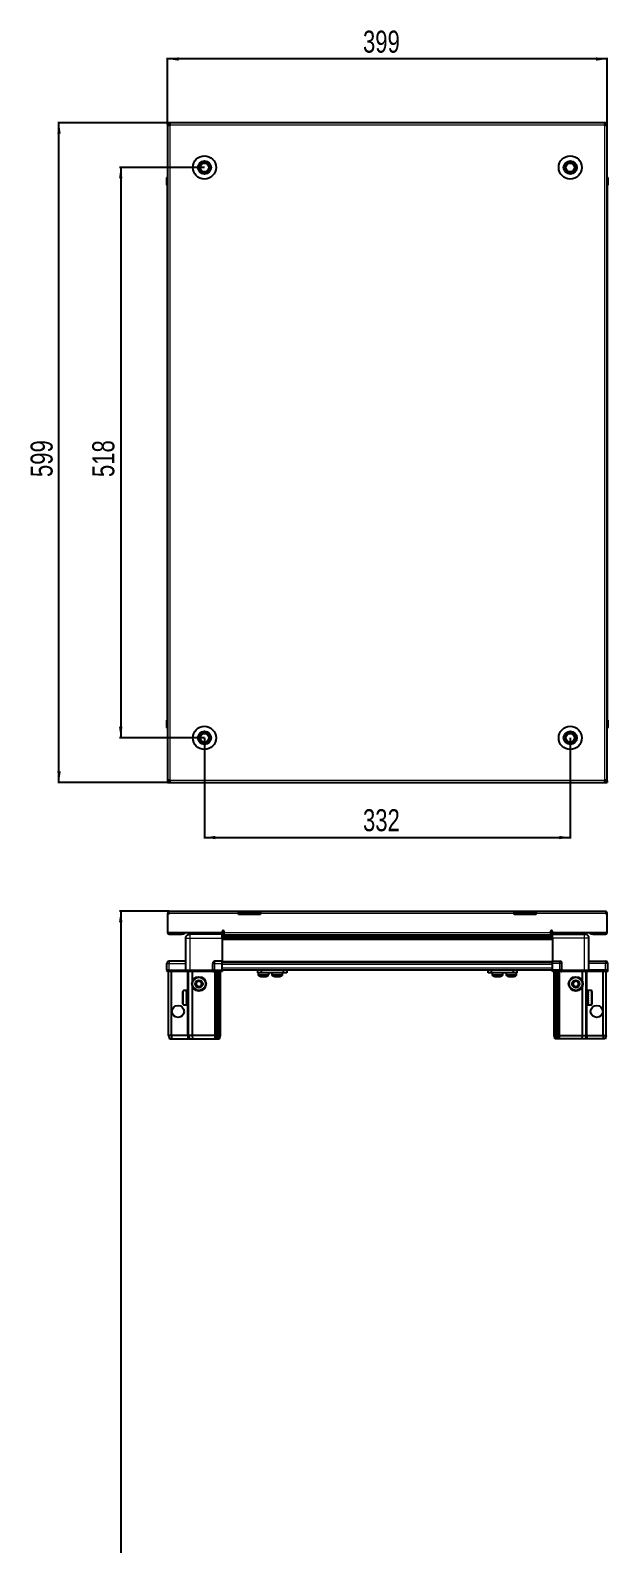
# Model space of a CAD drawing. Header units: millimetres. Extents: x 1021 to 4256, y -1287 to 1591.
# Drawn here: x 1021 to 1545, y 152 to 1526 of the extents above; entities that cross this region are included whole.
import ezdxf

# ---------------------------------------------------------------- set-up
doc = ezdxf.new("R2010")
doc.units = ezdxf.units.MM
doc.layers.add('FORMAT', color=7, linetype='Continuous')
doc.styles.add('SLDTEXTSTYLE0', font='TXT', dxfattribs={"width": 0.75})
doc.dimstyles.new('SLDDIMSTYLE0', dxfattribs={"dimtxt": 20, "dimasz": 10, "dimexe": 0, "dimexo": 0.0625, "dimgap": 5, "dimtad": 2, "dimdec": 1, "dimrnd": 1e-09, "dimzin": 12, "dimdsep": 46, "dimtxsty": 'SLDTEXTSTYLE0', "dimsah": 1, "dimcen": 0.09, "dimadec": 0, "dimazin": 3, "dimtfac": 1, "dimtofl": 0, "dimtmove": 0, "dimatfit": 3, "dimfxl": 0, "dimfrac": 2, "dimtolj": 1, "dimtzin": 12, "dimarcsym": 0})

# ---------------------------------------------------------------- blocks, each defined once
blk = doc.blocks.new('_D')
at = {"layer": 'FORMAT'}
for p, q in [((1145.1, 1442.2), (1045.6, 1442.2)), ((1046.6, 843.2), (1046.6, 1442.2)), ((1145.1, 843.2), (1045.6, 843.2))]:
    blk.add_line(p, q, dxfattribs=at)
for points in [[(1046.6, 1442.2), (1045.1, 1432.2), (1048.2, 1432.2)], [(1046.6, 843.2), (1048.2, 853.2), (1045.1, 853.2)]]:
    blk.add_solid(points, dxfattribs=at)
at = {"layer": 'FORMAT', "insert": (1020.8, 1120.5), "char_height": 20, "attachment_point": 1, "rotation": 90, "style": 'SLDTEXTSTYLE0'}
blk.add_mtext('599', dxfattribs=at)
blk = doc.blocks.new('_D_1')
at = {"layer": 'FORMAT'}
for p, q in [((1145.1, 1442.2), (1145.1, 1501.2)), ((1544.1, 1500.2), (1145.1, 1500.2)), ((1544.1, 1442.2), (1544.1, 1501.2))]:
    blk.add_line(p, q, dxfattribs=at)
for points in [[(1145.1, 1500.2), (1155.1, 1498.6), (1155.1, 1501.7)], [(1544.1, 1500.2), (1534.1, 1501.7), (1534.1, 1498.6)]]:
    blk.add_solid(points, dxfattribs=at)
at = {"layer": 'FORMAT', "insert": (1322.5, 1525.9), "char_height": 20, "attachment_point": 1, "style": 'SLDTEXTSTYLE0'}
blk.add_mtext('399', dxfattribs=at)
blk = doc.blocks.new('_D_2')
at = {"layer": 'FORMAT'}
for p, q in [((1178.6, 883.7), (1178.6, 792.2)), ((1510.6, 883.7), (1510.6, 792.2)), ((1178.6, 793.2), (1510.6, 793.2))]:
    blk.add_line(p, q, dxfattribs=at)
for points in [[(1178.6, 793.2), (1188.6, 791.6), (1188.6, 794.7)], [(1510.6, 793.2), (1500.6, 794.7), (1500.6, 791.6)]]:
    blk.add_solid(points, dxfattribs=at)
at = {"layer": 'FORMAT', "insert": (1322.5, 818.9), "char_height": 20, "attachment_point": 1, "style": 'SLDTEXTSTYLE0'}
blk.add_mtext('332', dxfattribs=at)
blk = doc.blocks.new('_D_3')
at = {"layer": 'FORMAT'}
for p, q in [((1178.6, 1401.7), (1101.6, 1401.7)), ((1102.6, 1401.7), (1102.6, 883.7)), ((1178.6, 883.7), (1101.6, 883.7))]:
    blk.add_line(p, q, dxfattribs=at)
for points in [[(1102.6, 1401.7), (1101.1, 1391.7), (1104.2, 1391.7)], [(1102.6, 883.7), (1104.2, 893.7), (1101.1, 893.7)]]:
    blk.add_solid(points, dxfattribs=at)
at = {"layer": 'FORMAT', "insert": (1076.8, 1120.5), "char_height": 20, "attachment_point": 1, "rotation": 90, "style": 'SLDTEXTSTYLE0'}
blk.add_mtext('518', dxfattribs=at)
blk = doc.blocks.new('_D_8')
at = {"layer": 'FORMAT'}
for p, q in [((1146.7, 726.3), (1101.6, 726.3)), ((1102.6, 726.3), (1102.6, -1280.4)), ((1147.2, -1280.4), (1101.6, -1280.4))]:
    blk.add_line(p, q, dxfattribs=at)
for points in [[(1102.6, 726.3), (1101.1, 716.3), (1104.2, 716.3)], [(1102.6, -1280.4), (1104.2, -1270.4), (1101.1, -1270.4)]]:
    blk.add_solid(points, dxfattribs=at)
at = {"layer": 'FORMAT', "insert": (1076.8, -317.7), "char_height": 20, "attachment_point": 1, "rotation": 90, "style": 'SLDTEXTSTYLE0'}
blk.add_mtext('2006,7', dxfattribs=at)

msp = doc.modelspace()

# ---------------------------------------------------------------- linework, layer by layer
at = {"color": 7, "linetype": 'Continuous', "lineweight": 25}
for p, q in [((1145.13, 1440.66), (1145.13, 1442.16)), ((1147.23, 1442.16), (1145.13, 1442.16)), ((1145.13, 1440.66), (1147.23, 1440.66)), ((1145.13, 1440.66), (1145.13, 1440.06)), ((1145.13, 1440.06), (1145.13, 845.26)), ((1145.13, 1440.06), (1147.23, 1440.06)), ((1147.23, 1442.16), (1147.23, 1440.06)), ((1542.03, 1442.16), (1147.23, 1442.16)), ((1542.03, 1440.06), (1542.03, 1442.16)), ((1544.13, 1442.16), (1542.03, 1442.16)), ((1542.03, 1440.66), (1544.13, 1440.66)), ((1542.03, 1440.06), (1544.13, 1440.06)), ((1544.13, 1440.66), (1544.13, 1442.16)), ((1544.13, 1440.06), (1544.13, 1440.66)), ((1544.13, 845.26), (1544.13, 1440.06)), ((1144.63, 1392.16), (1144.63, 1385.66)), ((1144.63, 1385.66), (1144.63, 1392.16)), ((1544.13, 1393.49), (1544.13, 1393.49)), ((1544.63, 1392.16), (1544.63, 1385.66)), ((1544.63, 1385.66), (1544.63, 1392.16)), ((1144.63, 1385.66), (1144.63, 1385.66)), ((1145.13, 1385.66), (1144.63, 1385.66)), ((1144.78, 1385.66), (1144.78, 899.66)), ((1544.13, 1385.66), (1544.63, 1385.66)), ((1544.48, 899.66), (1544.48, 1385.66)), ((1544.63, 1385.66), (1544.63, 1385.66)), ((1544.63, 1385.66), (1544.63, 1385.66)), ((1144.63, 893.16), (1144.63, 899.66)), ((1144.63, 899.66), (1144.63, 899.66)), ((1144.63, 899.66), (1144.63, 899.66)), ((1144.63, 899.66), (1144.63, 893.16)), ((1145.13, 899.66), (1144.63, 899.66)), ((1544.13, 899.66), (1544.63, 899.66)), ((1544.63, 899.66), (1544.63, 899.66)), ((1544.63, 893.16), (1544.63, 899.66)), ((1544.63, 899.66), (1544.63, 893.16)), ((1145.13, 891.84), (1145.13, 891.84)), ((1147.23, 845.26), (1145.13, 845.26)), ((1145.13, 845.26), (1145.13, 844.66)), ((1145.13, 844.66), (1145.13, 843.16)), ((1147.23, 844.66), (1145.13, 844.66)), ((1145.13, 843.16), (1147.23, 843.16)), ((1147.23, 845.26), (1147.23, 843.16)), ((1147.23, 843.16), (1542.03, 843.16)), ((1542.03, 843.16), (1542.03, 845.26)), ((1544.13, 845.26), (1542.03, 845.26)), ((1544.13, 844.66), (1542.03, 844.66)), ((1542.03, 843.16), (1544.13, 843.16)), ((1544.13, 844.66), (1544.13, 845.26)), ((1544.13, 844.66), (1544.13, 843.16)), ((1146.13, 724.17), (1145.13, 724.17)), ((1145.13, 724.17), (1145.13, 723.27)), ((1145.13, 723.27), (1145.13, 706.77)), ((1146.13, 723.27), (1145.13, 723.27)), ((1146.13, 724.17), (1146.13, 723.27)), ((1146.73, 726.27), (1209.63, 726.27)), ((1209.63, 724.17), (1209.63, 726.27)), ((1209.63, 726.27), (1219.63, 726.27)), ((1219.63, 724.77), (1209.63, 724.77)), ((1209.63, 723.27), (1209.63, 724.17)), ((1229.63, 723.27), (1209.63, 723.27)), ((1219.63, 726.27), (1229.63, 726.27)), ((1229.63, 724.77), (1219.63, 724.77)), ((1229.63, 726.27), (1459.63, 726.27)), ((1229.63, 726.27), (1229.63, 724.17)), ((1229.63, 723.27), (1229.63, 724.17)), ((1459.63, 724.17), (1459.63, 726.27)), ((1459.63, 726.27), (1469.63, 726.27)), ((1469.63, 724.77), (1459.63, 724.77)), ((1459.63, 723.27), (1459.63, 724.17)), ((1479.63, 723.27), (1459.63, 723.27)), ((1469.63, 726.27), (1479.63, 726.27)), ((1479.63, 724.77), (1469.63, 724.77)), ((1479.63, 726.27), (1542.53, 726.27)), ((1479.63, 726.27), (1479.63, 724.17)), ((1479.63, 723.27), (1479.63, 724.17)), ((1543.13, 724.17), (1543.13, 723.27)), ((1543.13, 724.17), (1544.13, 724.17)), ((1544.13, 723.27), (1543.13, 723.27)), ((1544.13, 723.27), (1544.13, 724.17)), ((1544.13, 706.77), (1544.13, 723.27)), ((1145.13, 706.77), (1194.63, 706.77)), ((1147.23, 705.27), (1158.13, 705.27)), ((1160.13, 705.27), (1158.13, 705.27)), ((1160.13, 706.77), (1160.13, 705.27)), ((1161.63, 672.77), (1161.63, 701.77)), ((1165.38, 706.77), (1165.38, 705.27)), ((1194.63, 705.27), (1165.63, 705.27)), ((1191.88, 705.27), (1191.88, 706.77)), ((1194.63, 706.77), (1194.63, 707.62)), ((1194.63, 706.77), (1194.63, 705.27)), ((1194.63, 704.62), (1218.51, 704.62)), ((1494.63, 702.83), (1194.63, 702.83)), ((1494.63, 702.8), (1194.63, 702.8)), ((1194.63, 701.77), (1194.63, 680.77)), ((1196.63, 707.62), (1196.63, 706.87)), ((1196.63, 704.77), (1196.63, 706.87)), ((1196.63, 704.77), (1492.63, 704.77)), ((1213.13, 704.77), (1213.13, 704.62)), ((1213.29, 704.77), (1213.29, 704.62)), ((1213.5, 704.77), (1213.5, 704.62)), ((1214.05, 704.77), (1214.05, 704.62)), ((1214.46, 704.77), (1214.46, 704.62)), ((1215.35, 704.77), (1215.35, 704.62)), ((1215.94, 704.77), (1215.94, 704.62)), ((1217.07, 704.77), (1217.07, 704.62)), ((1217.77, 704.77), (1217.77, 704.62)), ((1218.51, 704.62), (1219.05, 704.62)), ((1219.05, 704.77), (1219.05, 704.62)), ((1219.05, 704.62), (1219.05, 704.62)), ((1219.05, 704.62), (1219.78, 704.62)), ((1219.23, 704.77), (1219.23, 704.62)), ((1219.73, 704.77), (1219.73, 704.62)), ((1219.78, 704.77), (1219.78, 704.62)), ((1219.78, 704.62), (1220.75, 704.62)), ((1219.78, 704.62), (1219.78, 704.62)), ((1220.75, 704.62), (1468.51, 704.62)), ((1221.08, 704.77), (1221.08, 704.62)), ((1221.09, 704.77), (1221.09, 704.62)), ((1221.78, 704.77), (1221.78, 704.62)), ((1222.96, 704.77), (1222.96, 704.62)), ((1223.57, 704.77), (1223.57, 704.62)), ((1224.52, 704.77), (1224.52, 704.62)), ((1224.98, 704.77), (1224.98, 704.62)), ((1225.61, 704.77), (1225.61, 704.62)), ((1225.86, 704.77), (1225.86, 704.62)), ((1226.1, 704.77), (1226.1, 704.62)), ((1226.13, 704.77), (1226.13, 704.62)), ((1463.13, 704.77), (1463.13, 704.62)), ((1463.24, 704.77), (1463.24, 704.62)), ((1463.42, 704.77), (1463.42, 704.62)), ((1463.93, 704.77), (1463.93, 704.62)), ((1464.32, 704.77), (1464.32, 704.62)), ((1465.18, 704.77), (1465.18, 704.62)), ((1465.74, 704.77), (1465.74, 704.62)), ((1466.86, 704.77), (1466.86, 704.62)), ((1467.54, 704.77), (1467.54, 704.62)), ((1468.42, 704.62), (1468.81, 704.62)), ((1468.81, 704.77), (1468.81, 704.62)), ((1468.81, 704.62), (1468.82, 704.62)), ((1468.82, 704.62), (1469.55, 704.62)), ((1469.07, 704.77), (1469.07, 704.62)), ((1469.55, 704.77), (1469.55, 704.62)), ((1469.55, 704.62), (1470.84, 704.62)), ((1470.75, 704.62), (1494.63, 704.62)), ((1470.84, 704.77), (1470.84, 704.62)), ((1470.94, 704.77), (1470.94, 704.62)), ((1471.56, 704.77), (1471.56, 704.62)), ((1472.76, 704.77), (1472.76, 704.62)), ((1473.38, 704.77), (1473.38, 704.62)), ((1474.36, 704.77), (1474.36, 704.62)), ((1474.84, 704.77), (1474.84, 704.62)), ((1475.51, 704.77), (1475.51, 704.62)), ((1475.79, 704.77), (1475.79, 704.62)), ((1476.08, 704.77), (1476.08, 704.62)), ((1476.13, 704.62), (1476.13, 704.77)), ((1476.13, 704.77), (1476.13, 704.62)), ((1492.63, 706.87), (1492.63, 707.62)), ((1492.63, 706.87), (1492.63, 704.77)), ((1494.63, 707.62), (1494.63, 706.77)), ((1494.63, 706.77), (1544.13, 706.77)), ((1494.63, 706.77), (1494.63, 705.27)), ((1494.63, 705.27), (1523.63, 705.27)), ((1494.63, 701.77), (1494.63, 680.77)), ((1497.38, 706.77), (1497.38, 705.27)), ((1523.88, 705.27), (1523.88, 706.77)), ((1527.63, 672.77), (1527.63, 701.77)), ((1529.13, 705.27), (1529.13, 706.77)), ((1531.13, 705.27), (1529.13, 705.27)), ((1531.13, 705.27), (1542.03, 705.27)), ((1144.63, 672.77), (1144.63, 678.77)), ((1161.63, 680.77), (1146.63, 680.77)), ((1186.13, 672.77), (1186.13, 678.77)), ((1194.63, 680.77), (1188.13, 680.77)), ((1194.63, 678.77), (1194.63, 680.77)), ((1194.63, 680.12), (1494.63, 680.12)), ((1194.63, 672.77), (1194.63, 678.77)), ((1494.63, 680.77), (1501.13, 680.77)), ((1494.63, 678.77), (1494.63, 680.77)), ((1494.63, 672.77), (1494.63, 678.77)), ((1503.13, 672.77), (1503.13, 678.77)), ((1527.63, 680.77), (1542.63, 680.77)), ((1544.63, 672.77), (1544.63, 678.77)), ((1144.63, 672.77), (1144.63, 672.44)), ((1146.63, 672.77), (1144.63, 672.77)), ((1144.63, 672.77), (1144.63, 672.44)), ((1144.63, 672.77), (1144.63, 672.77)), ((1144.63, 672.44), (1145.13, 671.57)), ((1144.63, 672.44), (1145.13, 671.57)), ((1145.13, 671.57), (1146.63, 671.57)), ((1146.13, 613.27), (1146.13, 671.57)), ((1146.63, 672.77), (1161.43, 672.77)), ((1161.43, 671.57), (1146.63, 671.57)), ((1148.63, 613.27), (1148.63, 671.57)), ((1161.43, 672.77), (1161.63, 672.77)), ((1161.63, 671.57), (1161.43, 671.57)), ((1161.63, 672.77), (1161.63, 671.57)), ((1161.63, 672.77), (1165.63, 672.77)), ((1165.63, 671.57), (1161.63, 671.57)), ((1164.13, 613.27), (1164.13, 671.57)), ((1165.63, 672.77), (1185.93, 672.77)), ((1185.93, 671.57), (1165.63, 671.57)), ((1167.63, 662.77), (1167.63, 671.57)), ((1185.93, 672.77), (1186.13, 672.77)), ((1186.13, 671.57), (1185.93, 671.57)), ((1186.13, 672.77), (1186.13, 671.57)), ((1188.13, 672.77), (1186.13, 672.77)), ((1186.13, 672.77), (1188.13, 672.77)), ((1186.13, 671.57), (1186.81, 671.57)), ((1194.63, 671.57), (1186.81, 671.57)), ((1188.13, 672.77), (1194.63, 672.77)), ((1188.13, 672.44), (1194.63, 672.44)), ((1189.13, 613.27), (1189.13, 671.57)), ((1190.13, 613.27), (1190.13, 671.57)), ((1191.63, 613.27), (1191.63, 671.57)), ((1193.13, 613.27), (1193.13, 671.57)), ((1194.63, 672.92), (1494.63, 672.92)), ((1194.63, 672.77), (1194.63, 672.44)), ((1194.63, 672.44), (1194.63, 671.57)), ((1227.08, 670.42), (1227.08, 672.92)), ((1230.08, 670.42), (1227.08, 670.42)), ((1227.43, 670.42), (1227.43, 668.52)), ((1230.08, 672.92), (1230.08, 670.42)), ((1250.28, 670.42), (1230.08, 670.42)), ((1236.93, 668.52), (1236.93, 670.42)), ((1239.88, 670.42), (1239.88, 668.52)), ((1239.93, 670.42), (1239.93, 668.52)), ((1249.43, 668.52), (1249.43, 670.42)), ((1250.28, 670.42), (1250.28, 672.92)), ((1253.28, 670.42), (1250.28, 670.42)), ((1253.28, 672.92), (1253.28, 670.42)), ((1435.98, 670.42), (1435.98, 672.92)), ((1438.98, 670.42), (1435.98, 670.42)), ((1438.98, 672.92), (1438.98, 670.42)), ((1459.18, 670.42), (1438.98, 670.42)), ((1439.83, 670.42), (1439.83, 668.52)), ((1449.33, 668.52), (1449.33, 670.42)), ((1449.38, 668.52), (1449.38, 670.42)), ((1452.33, 670.42), (1452.33, 668.52)), ((1459.18, 670.42), (1459.18, 672.92)), ((1462.18, 670.42), (1459.18, 670.42)), ((1461.83, 668.52), (1461.83, 670.42)), ((1462.18, 672.92), (1462.18, 670.42)), ((1494.63, 672.77), (1501.13, 672.77)), ((1494.63, 672.77), (1494.63, 672.44)), ((1494.63, 672.77), (1494.63, 672.77)), ((1501.13, 672.77), (1494.63, 672.77)), ((1494.63, 671.57), (1494.63, 672.44)), ((1494.63, 672.44), (1494.63, 672.44)), ((1494.63, 672.44), (1501.13, 672.44)), ((1502.45, 671.57), (1494.63, 671.57)), ((1496.13, 613.27), (1496.13, 671.57)), ((1497.63, 613.27), (1497.63, 671.57)), ((1499.13, 613.27), (1499.13, 671.57)), ((1500.13, 613.27), (1500.13, 671.57)), ((1503.13, 672.77), (1501.13, 672.77)), ((1502.45, 671.57), (1503.13, 671.57)), ((1503.13, 672.77), (1503.13, 671.57)), ((1503.13, 672.77), (1503.33, 672.77)), ((1503.33, 671.57), (1503.13, 671.57)), ((1503.33, 672.77), (1523.63, 672.77)), ((1523.63, 671.57), (1503.33, 671.57)), ((1521.63, 662.77), (1521.63, 671.57)), ((1523.63, 672.77), (1527.63, 672.77)), ((1527.63, 671.57), (1523.63, 671.57)), ((1525.13, 613.27), (1525.13, 671.57)), ((1527.63, 672.77), (1527.63, 671.57)), ((1527.63, 672.77), (1527.83, 672.77)), ((1527.83, 671.57), (1527.63, 671.57)), ((1527.83, 672.77), (1542.63, 672.77)), ((1542.63, 672.77), (1527.83, 672.77)), ((1542.63, 671.57), (1527.83, 671.57)), ((1540.63, 613.27), (1540.63, 671.57)), ((1544.63, 672.77), (1542.63, 672.77)), ((1542.63, 671.57), (1544.13, 671.57)), ((1543.13, 613.27), (1543.13, 671.57)), ((1544.13, 671.57), (1544.63, 672.44)), ((1544.63, 672.77), (1544.63, 672.44)), ((1158.93, 642.07), (1158.93, 653.47)), ((1162.63, 654.27), (1159.73, 654.27)), ((1162.13, 654.18), (1162.63, 654.18)), ((1162.13, 654.18), (1162.13, 654.01)), ((1162.13, 654.01), (1162.63, 654.01)), ((1162.13, 653.53), (1162.63, 653.53)), ((1162.13, 653.53), (1162.13, 653.15)), ((1162.13, 653.15), (1162.63, 653.15)), ((1162.13, 652.31), (1162.63, 652.31)), ((1162.13, 652.31), (1162.13, 651.75)), ((1162.13, 651.75), (1162.63, 651.75)), ((1162.13, 650.65), (1162.63, 650.65)), ((1162.13, 650.65), (1162.13, 649.97)), ((1162.13, 649.97), (1162.63, 649.97)), ((1162.13, 648.71), (1162.63, 648.71)), ((1162.13, 648.71), (1162.13, 647.97)), ((1162.13, 648.41), (1162.63, 648.41)), ((1162.13, 647.97), (1162.63, 647.97)), ((1162.13, 646.67), (1162.63, 646.67)), ((1162.13, 646.67), (1162.13, 645.95)), ((1162.13, 646.54), (1162.63, 646.54)), ((1162.63, 654.18), (1162.63, 654.27)), ((1162.63, 654.01), (1162.63, 654.18)), ((1162.63, 653.53), (1162.63, 654.01)), ((1162.63, 653.15), (1162.63, 653.53)), ((1162.63, 652.31), (1162.63, 653.15)), ((1162.63, 651.75), (1162.63, 652.31)), ((1162.73, 652.17), (1162.63, 652.17)), ((1162.63, 650.65), (1162.63, 651.75)), ((1162.63, 649.97), (1162.63, 650.65)), ((1162.63, 648.71), (1162.63, 649.97)), ((1162.63, 648.41), (1162.63, 648.71)), ((1162.63, 646.67), (1162.63, 647.97)), ((1162.63, 645.95), (1162.63, 646.54)), ((1162.73, 650.66), (1162.73, 652.17)), ((1162.73, 643.37), (1162.73, 650.66)), ((1163.61, 651.08), (1163.13, 651.77)), ((1163.13, 643.77), (1163.13, 651.77)), ((1164.1, 651.77), (1163.61, 651.08)), ((1163.61, 644.46), (1163.61, 651.08)), ((1164.13, 651.77), (1164.1, 651.77)), ((1164.1, 643.77), (1164.1, 651.77)), ((1167.63, 613.27), (1167.63, 657.77)), ((1521.63, 613.27), (1521.63, 657.77)), ((1525.16, 651.77), (1525.13, 651.77)), ((1525.65, 651.08), (1525.16, 651.77)), ((1525.16, 651.77), (1525.16, 650.73)), ((1525.16, 650.73), (1525.16, 643.77)), ((1526.13, 651.77), (1525.65, 651.08)), ((1525.65, 651.08), (1525.65, 650.22)), ((1525.65, 650.22), (1525.65, 644.46)), ((1526.13, 651.77), (1526.13, 650.73)), ((1526.13, 650.73), (1526.13, 643.77)), ((1526.63, 652.17), (1526.53, 652.17)), ((1526.53, 652.17), (1526.53, 643.37)), ((1529.53, 654.27), (1526.63, 654.27)), ((1526.63, 654.27), (1526.63, 654.26)), ((1527.13, 654.26), (1526.63, 654.26)), ((1526.63, 654.26), (1526.63, 654.18)), ((1526.63, 654.18), (1526.63, 653.84)), ((1527.13, 654.18), (1526.63, 654.18)), ((1527.13, 653.84), (1526.63, 653.84)), ((1526.63, 653.84), (1526.63, 653.53)), ((1526.63, 653.53), (1526.63, 652.82)), ((1527.13, 653.53), (1526.63, 653.53)), ((1527.13, 652.82), (1526.63, 652.82)), ((1526.63, 652.82), (1526.63, 652.32)), ((1526.63, 652.32), (1526.63, 651.31)), ((1527.13, 652.32), (1526.63, 652.32)), ((1527.13, 651.31), (1526.63, 651.31)), ((1526.63, 651.31), (1526.63, 650.67)), ((1526.63, 650.67), (1526.63, 649.45)), ((1527.13, 650.67), (1526.63, 650.67)), ((1527.13, 649.45), (1526.63, 649.45)), ((1526.63, 649.45), (1526.63, 648.91)), ((1527.13, 648.91), (1526.63, 648.91)), ((1526.63, 648.73), (1526.63, 647.43)), ((1527.13, 648.73), (1526.63, 648.73)), ((1527.13, 647.43), (1526.63, 647.43)), ((1527.13, 647.04), (1526.63, 647.04)), ((1526.63, 647.04), (1526.63, 646.69)), ((1527.13, 646.69), (1526.63, 646.69)), ((1526.63, 646.69), (1526.63, 645.44)), ((1527.13, 654.18), (1527.13, 654.26)), ((1527.13, 653.53), (1527.13, 653.84)), ((1527.13, 652.32), (1527.13, 652.82)), ((1527.13, 650.67), (1527.13, 651.31)), ((1527.13, 648.73), (1527.13, 649.45)), ((1527.13, 646.69), (1527.13, 647.43)), ((1530.33, 653.47), (1530.33, 651.99)), ((1530.33, 651.99), (1530.33, 642.07)), ((1159.73, 641.27), (1162.63, 641.27)), ((1162.13, 645.95), (1162.63, 645.95)), ((1162.13, 644.75), (1162.63, 644.75)), ((1162.13, 644.75), (1162.13, 644.11)), ((1162.13, 644.11), (1162.63, 644.11)), ((1162.13, 643.12), (1162.63, 643.12)), ((1162.13, 643.12), (1162.13, 642.63)), ((1162.13, 642.63), (1162.63, 642.63)), ((1162.13, 641.94), (1162.63, 641.94)), ((1162.13, 641.94), (1162.13, 641.66)), ((1162.13, 641.66), (1162.63, 641.66)), ((1162.13, 641.34), (1162.63, 641.34)), ((1162.13, 641.34), (1162.13, 641.28)), ((1162.13, 641.28), (1162.63, 641.28)), ((1162.63, 644.75), (1162.63, 645.95)), ((1162.63, 644.11), (1162.63, 644.75)), ((1162.63, 643.12), (1162.63, 644.11)), ((1162.63, 643.37), (1162.73, 643.37)), ((1162.63, 642.63), (1162.63, 643.12)), ((1162.63, 641.94), (1162.63, 642.63)), ((1162.63, 641.66), (1162.63, 641.94)), ((1162.63, 641.34), (1162.63, 641.66)), ((1162.63, 641.28), (1162.63, 641.34)), ((1162.63, 641.27), (1162.63, 641.28)), ((1163.13, 643.77), (1163.61, 644.46)), ((1163.61, 644.46), (1164.1, 643.77)), ((1164.1, 643.77), (1164.13, 643.77)), ((1525.13, 643.77), (1525.16, 643.77)), ((1525.16, 643.77), (1525.65, 644.46)), ((1525.65, 644.46), (1526.13, 643.77)), ((1526.53, 643.37), (1526.63, 643.37)), ((1527.13, 645.44), (1526.63, 645.44)), ((1526.63, 645.44), (1526.63, 644.76)), ((1526.63, 644.76), (1526.63, 643.68)), ((1527.13, 644.76), (1526.63, 644.76)), ((1527.13, 643.68), (1526.63, 643.68)), ((1526.63, 643.68), (1526.63, 643.13)), ((1526.63, 643.13), (1526.63, 642.32)), ((1527.13, 643.13), (1526.63, 643.13)), ((1527.13, 642.32), (1526.63, 642.32)), ((1526.63, 642.32), (1526.63, 641.95)), ((1526.63, 641.95), (1526.63, 641.49)), ((1527.13, 641.95), (1526.63, 641.95)), ((1527.13, 641.49), (1526.63, 641.49)), ((1526.63, 641.49), (1526.63, 641.34)), ((1526.63, 641.34), (1526.63, 641.27)), ((1527.13, 641.34), (1526.63, 641.34)), ((1526.63, 641.27), (1529.53, 641.27)), ((1527.13, 644.76), (1527.13, 645.44)), ((1527.13, 643.13), (1527.13, 643.68)), ((1527.13, 641.95), (1527.13, 642.32)), ((1527.13, 641.34), (1527.13, 641.49)), ((1148.63, 613.27), (1146.13, 613.27)), ((1146.13, 613.27), (1146.93, 610.27)), ((1146.93, 610.27), (1148.78, 610.27)), ((1163.13, 613.27), (1148.63, 613.27)), ((1148.63, 613.27), (1148.78, 610.27)), ((1148.78, 610.27), (1163.13, 610.27)), ((1164.13, 613.27), (1163.13, 613.27)), ((1163.13, 610.27), (1164.93, 610.27)), ((1167.63, 613.27), (1164.13, 613.27)), ((1164.13, 613.27), (1164.93, 610.27)), ((1164.93, 610.27), (1167.96, 610.27)), ((1188.13, 613.27), (1167.63, 613.27)), ((1167.96, 610.27), (1167.63, 613.27)), ((1167.96, 610.27), (1188.13, 610.27)), ((1189.13, 613.27), (1188.13, 613.27)), ((1188.13, 610.27), (1189.93, 610.27)), ((1190.13, 613.27), (1189.13, 613.27)), ((1189.93, 610.27), (1189.13, 613.27)), ((1189.93, 610.27), (1190.67, 610.27)), ((1191.63, 613.27), (1190.13, 613.27)), ((1190.67, 610.27), (1190.13, 613.27)), ((1190.67, 610.27), (1191.17, 610.27)), ((1191.17, 610.27), (1191.63, 613.27)), ((1191.17, 610.27), (1192.33, 610.27)), ((1193.13, 613.27), (1191.63, 613.27)), ((1192.33, 610.27), (1193.13, 613.27)), ((1496.13, 613.27), (1497.63, 613.27)), ((1496.93, 610.27), (1496.13, 613.27)), ((1498.08, 610.27), (1496.93, 610.27)), ((1498.08, 610.27), (1497.63, 613.27)), ((1497.63, 613.27), (1499.13, 613.27)), ((1498.58, 610.27), (1498.08, 610.27)), ((1498.58, 610.27), (1499.13, 613.27)), ((1499.33, 610.27), (1498.58, 610.27)), ((1499.13, 613.27), (1500.13, 613.27)), ((1499.33, 610.27), (1500.13, 613.27)), ((1501.13, 610.27), (1499.33, 610.27)), ((1500.13, 613.27), (1501.13, 613.27)), ((1501.13, 613.27), (1521.63, 613.27)), ((1521.3, 610.27), (1501.13, 610.27)), ((1521.3, 610.27), (1521.63, 613.27)), ((1524.33, 610.27), (1521.3, 610.27)), ((1521.63, 613.27), (1525.13, 613.27)), ((1525.13, 613.27), (1524.33, 610.27)), ((1526.13, 610.27), (1524.33, 610.27)), ((1525.13, 613.27), (1526.13, 613.27)), ((1526.13, 613.27), (1540.63, 613.27)), ((1540.47, 610.27), (1526.13, 610.27)), ((1540.63, 613.27), (1540.47, 610.27)), ((1542.33, 610.27), (1540.47, 610.27)), ((1540.63, 613.27), (1543.13, 613.27)), ((1543.13, 613.27), (1542.33, 610.27))]:
    msp.add_line(p, q, dxfattribs=at)
at = {"color": 8, "linetype": 'Continuous', "lineweight": 18}
for p, q in [((1542.03, 1440.06), (1147.23, 1440.06)), ((1147.23, 1440.06), (1147.23, 845.26)), ((1542.03, 845.26), (1542.03, 1440.06)), ((1145.13, 1392.16), (1144.63, 1392.16)), ((1544.13, 1392.16), (1544.63, 1392.16)), ((1145.13, 893.16), (1144.63, 893.16)), ((1544.13, 893.16), (1544.63, 893.16)), ((1147.23, 845.26), (1542.03, 845.26)), ((1209.63, 724.17), (1146.13, 724.17)), ((1219.63, 724.77), (1219.63, 726.27)), ((1459.63, 724.17), (1229.63, 724.17)), ((1469.63, 726.27), (1469.63, 724.77)), ((1543.13, 724.17), (1479.63, 724.17)), ((1147.23, 706.77), (1147.23, 705.27)), ((1158.13, 705.27), (1158.13, 706.77)), ((1165.63, 701.77), (1194.63, 701.77)), ((1165.63, 672.77), (1165.63, 701.77)), ((1194.63, 705.27), (1196.63, 705.27)), ((1494.63, 704.04), (1194.63, 704.04)), ((1194.63, 701.59), (1494.63, 701.59)), ((1196.63, 706.87), (1492.63, 706.87)), ((1492.63, 705.27), (1494.63, 705.27)), ((1523.63, 701.77), (1494.63, 701.77)), ((1523.63, 672.77), (1523.63, 701.77)), ((1531.13, 706.77), (1531.13, 705.27)), ((1542.03, 706.77), (1542.03, 705.27)), ((1494.63, 700.18), (1194.63, 700.18)), ((1144.63, 678.77), (1146.63, 678.77)), ((1146.63, 680.77), (1146.63, 678.77)), ((1146.63, 678.77), (1161.63, 678.77)), ((1146.63, 672.77), (1146.63, 678.77)), ((1186.13, 678.77), (1188.13, 678.77)), ((1188.13, 678.77), (1188.13, 680.77)), ((1188.13, 678.77), (1194.63, 678.77)), ((1188.13, 672.77), (1188.13, 678.77)), ((1194.63, 680.77), (1494.63, 680.77)), ((1194.63, 678.12), (1494.63, 678.12)), ((1194.63, 674.92), (1494.63, 674.92)), ((1501.13, 678.77), (1494.63, 678.77)), ((1501.13, 678.77), (1501.13, 680.77)), ((1501.13, 672.77), (1501.13, 678.77)), ((1503.13, 678.77), (1501.13, 678.77)), ((1542.63, 678.77), (1527.63, 678.77)), ((1542.63, 680.77), (1542.63, 678.77)), ((1542.63, 672.77), (1542.63, 678.77)), ((1544.63, 678.77), (1542.63, 678.77)), ((1146.63, 672.77), (1146.63, 671.57)), ((1161.43, 671.57), (1161.43, 672.77)), ((1163.13, 651.77), (1163.13, 671.57)), ((1165.63, 672.77), (1165.63, 671.57)), ((1185.93, 671.57), (1185.93, 672.77)), ((1188.13, 672.77), (1188.13, 672.44)), ((1188.13, 613.27), (1188.13, 671.57)), ((1236.93, 668.52), (1227.43, 668.52)), ((1236.74, 668.15), (1227.62, 668.15)), ((1239.93, 668.52), (1239.88, 668.52)), ((1249.43, 668.52), (1239.93, 668.52)), ((1240.12, 668.15), (1240.07, 668.15)), ((1249.24, 668.15), (1240.12, 668.15)), ((1442.04, 668.52), (1439.83, 668.52)), ((1442.14, 668.15), (1440.02, 668.15)), ((1449.33, 668.52), (1442.04, 668.52)), ((1449.14, 668.15), (1442.14, 668.15)), ((1449.19, 668.15), (1449.14, 668.15)), ((1449.38, 668.52), (1449.33, 668.52)), ((1459.83, 668.52), (1452.33, 668.52)), ((1459.72, 668.15), (1452.52, 668.15)), ((1461.64, 668.15), (1459.72, 668.15)), ((1461.83, 668.52), (1459.83, 668.52)), ((1494.63, 672.77), (1494.63, 672.44)), ((1501.13, 672.77), (1501.13, 672.44)), ((1501.13, 613.27), (1501.13, 671.57)), ((1503.33, 672.77), (1503.33, 671.57)), ((1523.63, 672.77), (1523.63, 671.57)), ((1526.13, 651.77), (1526.13, 671.57)), ((1527.83, 672.77), (1527.83, 671.57)), ((1542.63, 672.77), (1542.63, 671.57)), ((1159.73, 641.27), (1159.73, 654.27)), ((1529.53, 654.27), (1529.53, 652.58)), ((1529.53, 652.58), (1529.53, 641.27)), ((1163.13, 613.27), (1163.13, 643.77)), ((1526.13, 613.27), (1526.13, 643.77)), ((1163.13, 613.27), (1163.13, 610.27)), ((1188.13, 610.27), (1188.13, 613.27)), ((1501.13, 610.27), (1501.13, 613.27)), ((1526.13, 613.27), (1526.13, 610.27))]:
    msp.add_line(p, q, dxfattribs=at)
at = {"color": 7, "linetype": 'Continuous', "lineweight": 25}
for centre, radius in [((1178.63, 1401.66), 10.5), ((1178.63, 1401.66), 6), ((1178.63, 1401.66), 3.9), ((1510.63, 1401.66), 10.5), ((1510.63, 1401.66), 6), ((1510.63, 1401.66), 3.9), ((1178.63, 883.66), 10.5), ((1510.63, 883.66), 10.5), ((1178.63, 883.66), 6), ((1178.63, 883.66), 3.9), ((1510.63, 883.66), 6), ((1510.63, 883.66), 3.9), ((1173.63, 660.27), 6.5), ((1173.63, 660.27), 3.46), ((1515.63, 660.27), 6.5), ((1515.63, 660.27), 3.46), ((1154.63, 635.27), 5.5), ((1534.63, 635.27), 5.5)]:
    msp.add_circle(centre, radius, dxfattribs=at)
at = {"color": 8, "linetype": 'Continuous', "lineweight": 18}
for centre in [(1173.63, 660.27), (1515.63, 660.27)]:
    msp.add_circle(centre, 5.7, dxfattribs=at)
at = {"color": 7, "linetype": 'Continuous', "lineweight": 25}
for centre, radius, start, end in [((1178.63, 1401.66), 4.62, 120, 180), ((1178.63, 1401.66), 4.62, 60, 120), ((1178.63, 1401.66), 4.62, 360, 60), ((1510.63, 1401.66), 4.62, 120, 180), ((1510.63, 1401.66), 4.62, 60, 120), ((1510.63, 1401.66), 4.62, 0, 60), ((1146.63, 1392.16), 2, 138.57492, 180), ((1146.63, 1392.16), 2, 138.59038, 180), ((1178.63, 1401.66), 4.62, 180, 240), ((1178.63, 1401.66), 4.62, 240, 300), ((1178.63, 1401.66), 4.62, 300, 360), ((1510.63, 1401.66), 4.62, 180, 240), ((1510.63, 1401.66), 4.62, 240, 300), ((1510.63, 1401.66), 4.62, 300, 0), ((1542.63, 1392.16), 2, 33.78451, 41.40962), ((1542.63, 1392.16), 2, 0, 41.40962), ((1542.63, 1392.16), 2, 360, 19.56674), ((1146.63, 893.16), 2, 180, 221.40962), ((1146.63, 893.16), 2, 180, 221.39416), ((1178.63, 883.66), 4.62, 120, 180), ((1178.63, 883.66), 4.62, 180, 240), ((1178.63, 883.66), 4.62, 60, 120), ((1178.63, 883.66), 4.62, 240, 300), ((1178.63, 883.66), 4.62, 0, 60), ((1178.63, 883.66), 4.62, 300, 0), ((1510.63, 883.66), 4.62, 120, 180), ((1510.63, 883.66), 4.62, 180, 240), ((1510.63, 883.66), 4.62, 60, 120), ((1510.63, 883.66), 4.62, 240, 300), ((1510.63, 883.66), 4.62, 360, 60), ((1510.63, 883.66), 4.62, 300, 360), ((1542.63, 893.16), 2, 318.59038, 0), ((1147.23, 707.37), 2.1, 196.60155, 270), ((1195.63, 707.62), 1, 0, 180), ((1493.63, 707.62), 1, 0, 180), ((1542.03, 707.37), 2.1, 270, 343.39845), ((1146.63, 678.77), 2, 90, 180), ((1188.13, 678.77), 2, 90, 180), ((1501.13, 678.77), 2, 0, 90), ((1542.63, 678.77), 2, 0, 90), ((1173.63, 660.27), 2.5, 134.92207, 194.92207), ((1173.63, 660.27), 2.5, 74.92207, 134.92207), ((1173.63, 660.27), 2.5, 14.92207, 74.92207), ((1173.63, 660.27), 2.5, 314.92207, 14.92207), ((1227.88, 668.52), 0.45, 180, 235.28209), ((1232.18, 674.72), 8, 235.28209, 258.9392), ((1232.18, 674.72), 8, 281.00757, 304.71791), ((1236.48, 668.52), 0.45, 304.71791, 0), ((1240.33, 668.52), 0.45, 180, 235.28209), ((1240.38, 668.52), 0.45, 180, 235.28209), ((1244.63, 674.72), 8, 235.28209, 255.8287), ((1244.68, 674.72), 8, 235.28209, 259.06255), ((1244.68, 674.72), 8, 280.87532, 304.71791), ((1248.98, 668.52), 0.45, 304.71791, 0), ((1440.28, 668.52), 0.45, 180, 235.28209), ((1444.58, 674.72), 8, 235.28209, 259.05401), ((1444.58, 674.72), 8, 280.84597, 304.71791), ((1444.63, 674.72), 8, 280.92113, 304.71791), ((1448.88, 668.52), 0.45, 304.71791, 0), ((1448.93, 668.52), 0.45, 304.71791, 0), ((1452.78, 668.52), 0.45, 180, 235.28209), ((1457.08, 674.72), 8, 235.28209, 258.92302), ((1457.08, 674.72), 8, 280.93918, 304.71791), ((1461.38, 668.52), 0.45, 304.71791, 0), ((1515.63, 660.27), 2.5, 118.29497, 178.29497), ((1515.63, 660.27), 2.5, 178.29497, 238.29497), ((1515.63, 660.27), 2.5, 58.29497, 118.29497), ((1515.63, 660.27), 2.5, 298.29497, 358.29497), ((1515.63, 660.27), 2.5, 358.29497, 58.29497), ((1159.73, 653.47), 0.8, 90, 180), ((1163.13, 652.17), 0.4, 180, 270), ((1173.63, 660.27), 2.5, 194.92207, 254.92207), ((1173.63, 660.27), 2.5, 254.92207, 314.92207), ((1515.63, 660.27), 2.5, 238.29497, 298.29497), ((1526.13, 652.17), 0.4, 270, 0), ((1529.53, 653.47), 0.8, 360, 90), ((1159.73, 642.07), 0.8, 180, 270), ((1163.13, 643.37), 0.4, 90, 180), ((1526.13, 643.37), 0.4, 360, 90), ((1529.53, 642.07), 0.8, 270, 0)]:
    msp.add_arc(centre, radius, start, end, dxfattribs=at)
for centre, start_param, end_param in [((1188.13, 668.97), 0, 0.7227342), ((1501.13, 668.97), 5.5604511, 6.2831853)]:
    msp.add_ellipse(centre, major_axis=(0, 3.46), ratio=0.5773503, start_param=start_param, end_param=end_param, dxfattribs=at)
for points, knots in [([(1174.01, 1401.66), (1174.34, 1402.24), (1174.91, 1403.22), (1175.73, 1404.64), (1176.14, 1405.35), (1176.32, 1405.66)], [0, 0, 0, 0, 0.4391308, 0.7513783, 1, 1, 1, 1]), ([(1176.32, 1405.66), (1176.52, 1405.66), (1177.22, 1405.66), (1178.53, 1405.66), (1179.92, 1405.66), (1180.67, 1405.66), (1180.94, 1405.66)], [0, 0, 0, 0, 0.1393293, 0.4852696, 0.8163565, 1, 1, 1, 1]), ([(1180.94, 1405.66), (1181.27, 1405.09), (1181.83, 1404.11), (1182.66, 1402.69), (1183.07, 1401.98), (1183.25, 1401.66)], [0, 0, 0, 0, 0.4391308, 0.7513783, 1, 1, 1, 1]), ([(1506.01, 1401.66), (1506.34, 1402.24), (1506.91, 1403.22), (1507.73, 1404.64), (1508.14, 1405.35), (1508.32, 1405.66)], [0, 0, 0, 0, 0.4391308, 0.7513783, 1, 1, 1, 1]), ([(1508.32, 1405.66), (1508.52, 1405.66), (1509.22, 1405.66), (1510.53, 1405.66), (1511.92, 1405.66), (1512.67, 1405.66), (1512.94, 1405.66)], [0, 0, 0, 0, 0.1393293, 0.4852696, 0.8163565, 1, 1, 1, 1]), ([(1512.94, 1405.66), (1513.27, 1405.09), (1513.83, 1404.11), (1514.66, 1402.69), (1515.07, 1401.98), (1515.25, 1401.66)], [0, 0, 0, 0, 0.4391308, 0.7513783, 1, 1, 1, 1]), ([(1176.32, 1397.66), (1175.99, 1398.24), (1175.42, 1399.22), (1174.6, 1400.64), (1174.19, 1401.35), (1174.01, 1401.66)], [0, 0, 0, 0, 0.4391308, 0.7513783, 1, 1, 1, 1]), ([(1180.94, 1397.66), (1180.67, 1397.66), (1179.92, 1397.66), (1178.53, 1397.66), (1177.22, 1397.66), (1176.52, 1397.66), (1176.32, 1397.66)], [0, 0, 0, 0, 0.1836435, 0.5147304, 0.8606707, 1, 1, 1, 1]), ([(1183.25, 1401.66), (1182.92, 1401.09), (1182.35, 1400.11), (1181.53, 1398.69), (1181.12, 1397.98), (1180.94, 1397.66)], [0, 0, 0, 0, 0.4391308, 0.7513783, 1, 1, 1, 1]), ([(1508.32, 1397.66), (1507.99, 1398.24), (1507.42, 1399.22), (1506.6, 1400.64), (1506.19, 1401.35), (1506.01, 1401.66)], [0, 0, 0, 0, 0.4391308, 0.7513783, 1, 1, 1, 1]), ([(1512.94, 1397.66), (1512.67, 1397.66), (1511.92, 1397.66), (1510.53, 1397.66), (1509.22, 1397.66), (1508.52, 1397.66), (1508.32, 1397.66)], [0, 0, 0, 0, 0.1836435, 0.5147304, 0.8606707, 1, 1, 1, 1]), ([(1515.25, 1401.66), (1514.92, 1401.09), (1514.35, 1400.11), (1513.53, 1398.69), (1513.12, 1397.98), (1512.94, 1397.66)], [0, 0, 0, 0, 0.4391308, 0.7513783, 1, 1, 1, 1]), ([(1174.01, 883.66), (1174.34, 884.24), (1174.91, 885.22), (1175.73, 886.64), (1176.14, 887.35), (1176.32, 887.66)], [0, 0, 0, 0, 0.4391308, 0.7513783, 1, 1, 1, 1]), ([(1176.32, 879.66), (1175.99, 880.24), (1175.42, 881.22), (1174.6, 882.64), (1174.19, 883.35), (1174.01, 883.66)], [0, 0, 0, 0, 0.4391308, 0.7513783, 1, 1, 1, 1]), ([(1176.32, 887.66), (1176.52, 887.66), (1177.22, 887.66), (1178.53, 887.66), (1179.92, 887.66), (1180.67, 887.66), (1180.94, 887.66)], [0, 0, 0, 0, 0.1393293, 0.4852696, 0.8163565, 1, 1, 1, 1]), ([(1180.94, 879.66), (1180.67, 879.66), (1179.92, 879.66), (1178.53, 879.66), (1177.22, 879.66), (1176.52, 879.66), (1176.32, 879.66)], [0, 0, 0, 0, 0.1836435, 0.5147304, 0.8606707, 1, 1, 1, 1]), ([(1180.94, 887.66), (1181.27, 887.09), (1181.83, 886.11), (1182.66, 884.69), (1183.07, 883.98), (1183.25, 883.66)], [0, 0, 0, 0, 0.4391308, 0.7513783, 1, 1, 1, 1]), ([(1183.25, 883.66), (1182.92, 883.09), (1182.35, 882.11), (1181.53, 880.69), (1181.12, 879.98), (1180.94, 879.66)], [0, 0, 0, 0, 0.4391308, 0.7513783, 1, 1, 1, 1]), ([(1506.01, 883.66), (1506.34, 884.24), (1506.91, 885.22), (1507.73, 886.64), (1508.14, 887.35), (1508.32, 887.66)], [0, 0, 0, 0, 0.4391308, 0.7513783, 1, 1, 1, 1]), ([(1508.32, 879.66), (1507.99, 880.24), (1507.42, 881.22), (1506.6, 882.64), (1506.19, 883.35), (1506.01, 883.66)], [0, 0, 0, 0, 0.4391308, 0.7513783, 1, 1, 1, 1]), ([(1508.32, 887.66), (1508.52, 887.66), (1509.22, 887.66), (1510.53, 887.66), (1511.92, 887.66), (1512.67, 887.66), (1512.94, 887.66)], [0, 0, 0, 0, 0.1393293, 0.4852696, 0.8163565, 1, 1, 1, 1]), ([(1512.94, 879.66), (1512.67, 879.66), (1511.92, 879.66), (1510.53, 879.66), (1509.22, 879.66), (1508.52, 879.66), (1508.32, 879.66)], [0, 0, 0, 0, 0.1836435, 0.5147304, 0.8606707, 1, 1, 1, 1]), ([(1512.94, 887.66), (1513.27, 887.09), (1513.83, 886.11), (1514.66, 884.69), (1515.07, 883.98), (1515.25, 883.66)], [0, 0, 0, 0, 0.4391308, 0.7513783, 1, 1, 1, 1]), ([(1515.25, 883.66), (1514.92, 883.09), (1514.35, 882.11), (1513.53, 880.69), (1513.12, 879.98), (1512.94, 879.66)], [0, 0, 0, 0, 0.4391308, 0.7513783, 1, 1, 1, 1]), ([(1146.73, 726.18), (1146.65, 726.17), (1146.33, 726.12), (1145.84, 725.79), (1145.38, 725.25), (1145.16, 724.66), (1145.14, 724.3), (1145.13, 724.17)], [0, 0, 0, 0, 0.0892624, 0.3475085, 0.6057515, 0.8639944, 1, 1, 1, 1]), ([(1146.13, 724.17), (1146.18, 724.43), (1146.27, 724.92), (1146.4, 725.56), (1146.53, 726.03), (1146.64, 726.25), (1146.71, 726.27), (1146.73, 726.27)], [0, 0, 0, 0, 0.23025534, 0.4485219, 0.6667858, 0.88504963, 1, 1, 1, 1]), ([(1542.53, 726.27), (1542.58, 726.25), (1542.67, 726.19), (1542.8, 725.8), (1542.93, 725.24), (1543.04, 724.66), (1543.11, 724.3), (1543.13, 724.17)], [0, 0, 0, 0, 0.2302553, 0.4485219, 0.6667858, 0.8850496, 1, 1, 1, 1]), ([(1544.13, 724.17), (1544.1, 724.43), (1544.05, 724.92), (1543.66, 725.56), (1543.14, 726.01), (1542.72, 726.14), (1542.54, 726.19)], [0, 0, 0, 0, 0.27324348, 0.53225991, 0.79127318, 1, 1, 1, 1]), ([(1161.63, 701.77), (1161.68, 702.21), (1161.75, 702.89), (1162.18, 703.71), (1162.64, 704.27), (1163.2, 704.72), (1164.01, 705.15), (1164.69, 705.23), (1165.13, 705.27)], [0, 0, 0, 0, 0.2394568, 0.3683607, 0.5, 0.6316393, 0.7605432, 1, 1, 1, 1]), ([(1165.63, 705.27), (1165.56, 705.27), (1165.43, 705.27), (1165.27, 705.27), (1165.15, 705.27), (1165.14, 705.27), (1165.13, 705.27)], [0, 0, 0, 0, 0.2493943, 0.5003335, 0.7501667, 1, 1, 1, 1]), ([(1194.63, 701.77), (1194.63, 702.17), (1194.63, 702.95), (1194.63, 704), (1194.63, 704.79), (1194.63, 705.21), (1194.63, 705.26), (1194.63, 705.27)], [0, 0, 0, 0, 0.2146939, 0.4293877, 0.6440816, 0.8587754, 1, 1, 1, 1]), ([(1494.63, 701.77), (1494.63, 702.17), (1494.63, 702.95), (1494.63, 704), (1494.63, 704.79), (1494.63, 705.21), (1494.63, 705.26), (1494.63, 705.27)], [0, 0, 0, 0, 0.2146939, 0.4293877, 0.6440816, 0.8587754, 1, 1, 1, 1]), ([(1523.63, 705.27), (1523.69, 705.27), (1523.83, 705.27), (1523.99, 705.27), (1524.11, 705.27), (1524.12, 705.27), (1524.13, 705.27)], [0, 0, 0, 0, 0.2493943, 0.5003335, 0.7501667, 1, 1, 1, 1]), ([(1527.63, 701.77), (1527.58, 702.21), (1527.51, 702.89), (1527.07, 703.71), (1526.62, 704.27), (1526.06, 704.72), (1525.25, 705.15), (1524.57, 705.23), (1524.13, 705.27)], [0, 0, 0, 0, 0.2394568, 0.3683607, 0.5, 0.6316393, 0.7605432, 1, 1, 1, 1]), ([(1170.84, 661.02), (1171.21, 661.39), (1171.89, 662.07), (1172.57, 662.75), (1172.89, 663.06)], [0, 0, 0, 0, 0.5346859, 1, 1, 1, 1]), ([(1171.59, 658.23), (1171.5, 658.57), (1171.28, 659.36), (1171.03, 660.32), (1170.87, 660.9), (1170.84, 661.02)], [0, 0, 0, 0, 0.36290056, 0.86687533, 1, 1, 1, 1]), ([(1172.89, 663.06), (1173.38, 662.93), (1174.32, 662.68), (1175.24, 662.43), (1175.67, 662.31)], [0, 0, 0, 0, 0.5346859, 1, 1, 1, 1]), ([(1175.67, 662.31), (1175.71, 662.19), (1175.86, 661.61), (1176.12, 660.65), (1176.33, 659.85), (1176.42, 659.52)], [0, 0, 0, 0, 0.13312467, 0.63709944, 1, 1, 1, 1]), ([(1230.68, 666.87), (1230.68, 666.87), (1230.68, 666.86), (1230.54, 666.89), (1230.36, 666.95), (1230.21, 667), (1230.14, 667.03), (1230.13, 667.04), (1230.13, 667.05), (1230.14, 667.05), (1230.16, 667.04), (1230.23, 667.03), (1230.52, 666.96), (1230.9, 666.89), (1231.32, 666.86), (1231.59, 666.88), (1231.75, 666.95), (1231.85, 667.02), (1231.92, 667.04), (1231.95, 667.05), (1231.97, 667.05), (1231.99, 667.04), (1232.03, 667.04), (1232.13, 667.01), (1232.29, 666.94), (1232.51, 666.88), (1232.81, 666.86), (1233.15, 666.88), (1233.46, 666.93), (1233.7, 666.98), (1233.82, 667.01), (1233.9, 667.03), (1233.95, 667.04), (1233.99, 667.04), (1234.01, 667.05), (1234.01, 667.05), (1234.01, 667.05)], [0, 0, 0, 0, 0.0260981, 0.0798373, 0.1372046, 0.1783571, 0.1990393, 0.2033396, 0.2076895, 0.2107229, 0.2145438, 0.2214795, 0.2486016, 0.3557772, 0.404897, 0.4544227, 0.54605, 0.5914038, 0.5971187, 0.6013251, 0.6043817, 0.6074438, 0.6119905, 0.6242286, 0.6785193, 0.7597502, 0.8043048, 0.8490258, 0.923625, 0.9513598, 0.9687075, 0.9799959, 0.9911421, 0.9954732, 0.998845, 1, 1, 1, 1]), ([(1234.01, 667.05), (1234.02, 667.05), (1234.02, 667.04), (1234.03, 667.04), (1233.98, 667), (1233.84, 666.94), (1233.7, 666.88), (1233.65, 666.86), (1233.69, 666.87), (1233.71, 666.87)], [0, 0, 0, 0, 0.0151829, 0.0365363, 0.0956997, 0.3601423, 0.6752387, 0.8745348, 1, 1, 1, 1]), ([(1243.17, 666.87), (1243.17, 666.87), (1243.19, 666.86), (1243.05, 666.91), (1242.89, 666.97), (1242.77, 667.03), (1242.77, 667.04), (1242.77, 667.05), (1242.79, 667.05), (1242.81, 667.04), (1242.9, 667.02), (1243.24, 666.94), (1243.66, 666.87), (1244.1, 666.86), (1244.32, 666.89), (1244.49, 666.95), (1244.61, 667), (1244.69, 667.03), (1244.74, 667.04), (1244.76, 667.05), (1244.78, 667.05), (1244.81, 667.04), (1244.87, 667.03), (1245, 666.96), (1245.15, 666.89), (1245.46, 666.86), (1245.85, 666.88), (1246.23, 666.95), (1246.53, 667.02), (1246.64, 667.04), (1246.66, 667.05), (1246.67, 667.05), (1246.68, 667.04), (1246.68, 667.04), (1246.62, 667.01), (1246.44, 666.94), (1246.24, 666.88), (1246.2, 666.87), (1246.19, 666.87)], [0, 0, 0, 0, 0.0283629, 0.08068229, 0.1383562, 0.16729235, 0.17091751, 0.17379549, 0.1766977, 0.18004982, 0.18639917, 0.21307731, 0.31901904, 0.35398038, 0.39928328, 0.44764465, 0.48233679, 0.49977215, 0.50339732, 0.50706434, 0.5096216, 0.51284268, 0.51868955, 0.54155386, 0.63190424, 0.67331293, 0.71506372, 0.79230674, 0.83054067, 0.83535832, 0.8389044, 0.84148121, 0.84406255, 0.84789549, 0.85821238, 0.90398018, 0.97245884, 1, 1, 1, 1]), ([(1443.06, 666.87), (1443.06, 666.87), (1443.02, 666.88), (1442.81, 666.94), (1442.65, 667.01), (1442.59, 667.03), (1442.58, 667.04), (1442.58, 667.05), (1442.59, 667.05), (1442.61, 667.04), (1442.66, 667.03), (1442.88, 666.98), (1443.21, 666.91), (1443.59, 666.87), (1443.87, 666.86), (1444.13, 666.9), (1444.27, 666.97), (1444.4, 667.03), (1444.45, 667.04), (1444.47, 667.05), (1444.49, 667.05), (1444.52, 667.04), (1444.56, 667.04), (1444.68, 666.99), (1444.84, 666.92), (1445.09, 666.86), (1445.45, 666.86), (1445.82, 666.91), (1446.15, 666.97), (1446.38, 667.03), (1446.46, 667.04), (1446.48, 667.05), (1446.49, 667.05), (1446.49, 667.04), (1446.47, 667.02), (1446.31, 666.95), (1446.07, 666.87), (1446.09, 666.87), (1446.09, 666.87)], [0, 0, 0, 0, 0.0245191, 0.1059739, 0.1338421, 0.1478185, 0.1535531, 0.1564027, 0.1592796, 0.1617801, 0.1664773, 0.1816483, 0.2541107, 0.3009981, 0.3355791, 0.3791917, 0.4620214, 0.4826759, 0.486455, 0.4902707, 0.4928167, 0.4953568, 0.4997844, 0.513427, 0.5769545, 0.6409725, 0.679017, 0.7313711, 0.7890832, 0.8180386, 0.8216661, 0.824546, 0.8274502, 0.8308045, 0.8371581, 0.8638539, 0.9698659, 1, 1, 1, 1]), ([(1455.55, 666.87), (1455.56, 666.87), (1455.61, 666.86), (1455.56, 666.88), (1455.44, 666.93), (1455.33, 666.98), (1455.28, 667.01), (1455.25, 667.03), (1455.23, 667.04), (1455.23, 667.04), (1455.24, 667.05), (1455.24, 667.05), (1455.25, 667.05)], [0, 0, 0, 0, 0.117513, 0.3191822, 0.6555874, 0.7806573, 0.8588867, 0.9097918, 0.9600554, 0.9795862, 0.9947917, 1, 1, 1, 1]), ([(1455.25, 667.05), (1455.25, 667.05), (1455.26, 667.04), (1455.3, 667.04), (1455.46, 667), (1455.75, 666.94), (1456.1, 666.88), (1456.43, 666.86), (1456.76, 666.88), (1456.97, 666.94), (1457.13, 667.01), (1457.21, 667.03), (1457.25, 667.04), (1457.28, 667.05), (1457.3, 667.05), (1457.32, 667.04), (1457.37, 667.03), (1457.47, 666.98), (1457.58, 666.91), (1457.78, 666.87), (1458.03, 666.86), (1458.42, 666.9), (1458.77, 666.97), (1459.04, 667.03), (1459.1, 667.04), (1459.12, 667.05), (1459.13, 667.05), (1459.13, 667.04), (1459.12, 667.04), (1459.02, 666.99), (1458.81, 666.92), (1458.59, 666.86), (1458.58, 666.87), (1458.58, 666.87)], [0, 0, 0, 0, 0.00335057, 0.00806284, 0.02111903, 0.07947625, 0.14901178, 0.19299249, 0.23733261, 0.33388781, 0.36692228, 0.38348967, 0.39028738, 0.39366527, 0.39707541, 0.40003952, 0.40560744, 0.42359096, 0.50948669, 0.56506626, 0.606058, 0.65775563, 0.75594056, 0.78042406, 0.78490369, 0.7894268, 0.79244476, 0.79545578, 0.80070423, 0.81687596, 0.89218036, 0.96806628, 1, 1, 1, 1]), ([(1513.09, 658.9), (1513.1, 659.42), (1513.13, 660.38), (1513.16, 661.34), (1513.17, 661.79)], [0, 0, 0, 0, 0.5346859, 1, 1, 1, 1]), ([(1513.17, 661.79), (1513.63, 662.03), (1514.48, 662.49), (1515.32, 662.95), (1515.72, 663.16)], [0, 0, 0, 0, 0.5346859, 1, 1, 1, 1]), ([(1515.72, 663.16), (1515.82, 663.09), (1516.33, 662.78), (1517.18, 662.25), (1517.88, 661.82), (1518.17, 661.64)], [0, 0, 0, 0, 0.1331247, 0.6370994, 1, 1, 1, 1]), ([(1518.17, 661.64), (1518.16, 661.13), (1518.13, 660.16), (1518.1, 659.2), (1518.09, 658.76)], [0, 0, 0, 0, 0.5346859, 1, 1, 1, 1]), ([(1174.37, 657.48), (1173.87, 657.62), (1172.94, 657.87), (1172.02, 658.12), (1171.59, 658.23)], [0, 0, 0, 0, 0.5346859, 1, 1, 1, 1]), ([(1176.42, 659.52), (1176.05, 659.16), (1175.37, 658.48), (1174.69, 657.8), (1174.37, 657.48)], [0, 0, 0, 0, 0.5346859, 1, 1, 1, 1]), ([(1515.54, 657.39), (1515.25, 657.57), (1514.55, 658), (1513.7, 658.52), (1513.19, 658.84), (1513.09, 658.9)], [0, 0, 0, 0, 0.3629006, 0.8668753, 1, 1, 1, 1]), ([(1518.09, 658.76), (1517.63, 658.51), (1516.78, 658.05), (1515.94, 657.6), (1515.54, 657.39)], [0, 0, 0, 0, 0.5346859, 1, 1, 1, 1])]:
    msp.add_open_spline(points, degree=3, knots=knots, dxfattribs=at)
at = {"color": 8, "linetype": 'Continuous', "lineweight": 18}
for points in [[(1161.63, 701.77), (1161.69, 701.77), (1161.81, 701.77), (1162.73, 701.77), (1164.06, 701.77), (1165.11, 701.77), (1165.63, 701.77)], [(1527.63, 701.77), (1527.57, 701.77), (1527.45, 701.77), (1526.52, 701.77), (1525.2, 701.77), (1524.15, 701.77), (1523.63, 701.77)]]:
    msp.add_open_spline(points, degree=3, dxfattribs=at)
for points, knots in [([(1165.63, 701.77), (1165.63, 702.21), (1165.63, 702.89), (1165.63, 703.71), (1165.63, 704.27), (1165.63, 704.72), (1165.63, 705.15), (1165.63, 705.23), (1165.63, 705.27)], [0, 0, 0, 0, 0.23945684, 0.36836066, 0.5, 0.63163934, 0.76054316, 1, 1, 1, 1]), ([(1523.63, 701.77), (1523.63, 702.21), (1523.63, 702.89), (1523.63, 703.71), (1523.63, 704.27), (1523.63, 704.72), (1523.63, 705.15), (1523.63, 705.23), (1523.63, 705.27)], [0, 0, 0, 0, 0.2394568, 0.3683607, 0.5, 0.6316393, 0.7605432, 1, 1, 1, 1])]:
    msp.add_open_spline(points, degree=3, knots=knots, dxfattribs=at)

# ---------------------------------------------------------------- dimensions: what is measured, and where the dimension line sits
at = {"layer": 'FORMAT'}
dim = msp.add_linear_dim(base=(1145.13, 1500.16), p1=(1544.13, 1442.16), p2=(1145.13, 1442.16), dimstyle='SLDDIMSTYLE0', dxfattribs=at)
dim.commit()
dim.dimension.update_dxf_attribs({"geometry": '_D_1', "text_midpoint": (1344.63, 1500.16), "dimtype": 160})
for base, p1, p2, angle, picture, middle in [((1046.63, 1442.16), (1145.13, 843.16), (1145.13, 1442.16), 90, '_D', (1046.63, 1142.66)), ((1102.63, 883.66), (1178.63, 1401.66), (1178.63, 883.66), 90, '_D_3', (1102.63, 1142.66)), ((1510.63, 793.16), (1178.63, 883.66), (1510.63, 883.66), 0, '_D_2', (1344.63, 793.16)), ((1102.63, -1280.43), (1146.73, 726.27), (1147.23, -1280.43), 90, '_D_8', (1102.63, -277.08))]:
    dim = msp.add_linear_dim(base=base, p1=p1, p2=p2, angle=angle, dimstyle='SLDDIMSTYLE0', dxfattribs=at)
    dim.commit()
    dim.dimension.update_dxf_attribs({"geometry": picture, "text_midpoint": middle, "dimtype": 160})

doc.saveas('drawing.dxf')
